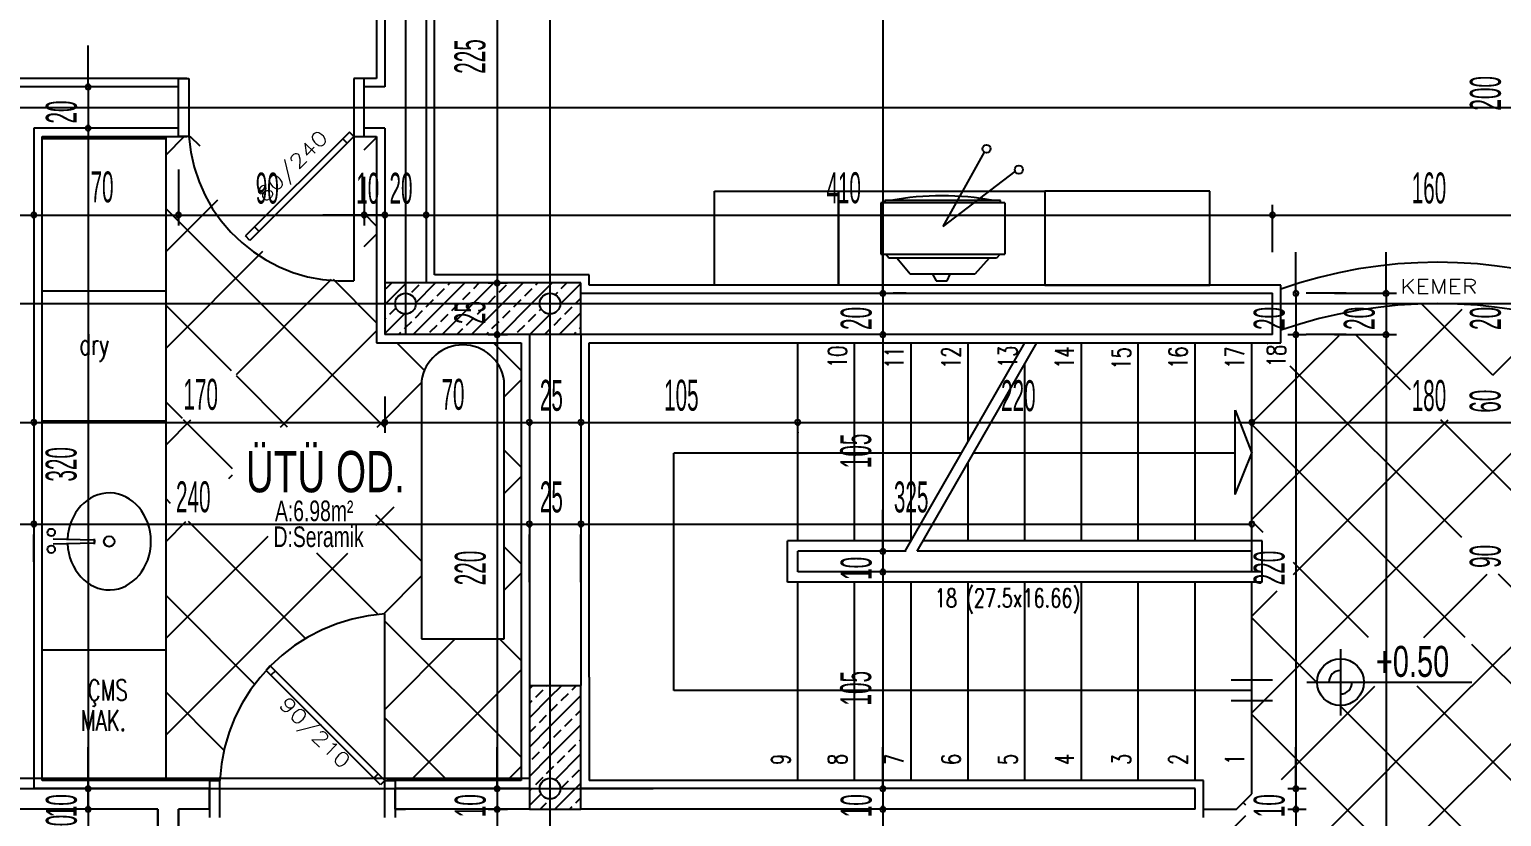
# Model space of a CAD drawing. Extents: x 3907.4 to 3911.57, y -3054.42 to -3053.7.
# Drawn here: x 3908.0865 to 3908.2292, y -3054.2127 to -3054.1365 of the extents above; entities that cross this region are included whole.
import ezdxf
from ezdxf.enums import TextEntityAlignment as Align

# ---------------------------------------------------------------- set-up
doc = ezdxf.new("R2010")
doc.units = 0
doc.header["$LTSCALE"] = 2
doc.header["$MEASUREMENT"] = 0
for name, pattern in [('ACAD_ISO03W100', [30, 12, -18]), ('ACAD_ISO07W100', [3.5, 0.5, -3]), ('ACAD_ISO10W100', [18, 12, -3, 0, -3])]:
    doc.linetypes.add(name, pattern=pattern)
doc.layers.get('0').update_dxf_attribs({"linetype": 'CONTINUOUS'})
for name, color, linetype in [('AKS', 11, 'CONTINUOUS'), ('DOĞRAMA', 2, 'CONTINUOUS'), ('DUVAR', 7, 'CONTINUOUS'), ('KOLON', 3, 'CONTINUOUS'), ('KOLTAR', 9, 'CONTINUOUS'), ('MB', 11, 'CONTINUOUS'), ('OLÇÜ', 6, 'CONTINUOUS'), ('S-TEF', 151, 'CONTINUOUS'), ('SıVA', 6, 'CONTINUOUS'), ('TARAMA', 9, 'CONTINUOUS'), ('TEFRIŞ', 32, 'CONTINUOUS'), ('TEXT', 11, 'CONTINUOUS'), ('ÇATI', 7, 'CONTINUOUS')]:
    doc.layers.add(name, color=color, linetype=linetype)
doc.styles.add('DETAY', font='stylu.ttf', dxfattribs={"width": 0.7, "height": 13})
doc.styles.add('KAPı-PEN', font='simplex.shx', dxfattribs={"width": 0.7, "height": 10})
doc.styles.add('MAHAL', font='stylu.ttf', dxfattribs={"width": 0.7, "height": 20})
doc.styles.add('ÖLÇÜ', font='stylu.ttf', dxfattribs={"width": 0.5})

msp = doc.modelspace()

# ---------------------------------------------------------------- linework, layer by layer
at = {"color": 0, "linetype": 'ByBlock'}
for centre, start, end in [((3908.092221227103, -3054.14202954204), 90, 270), ((3908.092221227103, -3054.14202954204), 270, 90), ((3908.092221227103, -3054.14602954204), 90, 270), ((3908.092221227103, -3054.14602954204), 90, 270), ((3908.092221227103, -3054.14602954204), 270, 90), ((3908.092221227103, -3054.14602954204), 270, 90), ((3908.086969865261, -3054.154447373722), 0, 180), ((3908.086969865261, -3054.154447373722), 0, 180), ((3908.086969865261, -3054.154447373722), 180, 0), ((3908.086969865261, -3054.154447373722), 180, 0), ((3908.100969865261, -3054.154447373722), 0, 180), ((3908.100969865261, -3054.154447373722), 0, 180), ((3908.100969865261, -3054.154447373722), 180, 0), ((3908.100969865261, -3054.154447373722), 180, 0), ((3908.118969865261, -3054.154447373722), 0, 180), ((3908.118969865261, -3054.154447373722), 0, 180), ((3908.118969865261, -3054.154447373722), 180, 0), ((3908.118969865261, -3054.154447373722), 180, 0), ((3908.120969865261, -3054.154447373722), 0, 180), ((3908.120969865261, -3054.154447373722), 0, 180), ((3908.120969865261, -3054.154447373722), 180, 0), ((3908.120969865261, -3054.154447373722), 180, 0), ((3908.124969865261, -3054.154447373722), 0, 180), ((3908.124969865261, -3054.154447373722), 0, 180), ((3908.124969865261, -3054.154447373722), 180, 0), ((3908.124969865261, -3054.154447373722), 180, 0), ((3908.206969865261, -3054.154447373722), 0, 180), ((3908.206969865261, -3054.154447373722), 0, 180), ((3908.206969865261, -3054.154447373722), 180, 0), ((3908.206969865261, -3054.154447373722), 180, 0), ((3908.131840021022, -3054.16102954204), 90, 270), ((3908.131840021022, -3054.16102954204), 90, 270), ((3908.131840021022, -3054.16102954204), 270, 90), ((3908.131840021022, -3054.16102954204), 270, 90), ((3908.169227918969, -3054.16202954204), 90, 270), ((3908.169227918969, -3054.16202954204), 90, 270), ((3908.169227918969, -3054.16202954204), 270, 90), ((3908.169227918969, -3054.16202954204), 270, 90), ((3908.209239900475, -3054.16202954204), 90, 270), ((3908.209239900475, -3054.16202954204), 270, 90), ((3908.217970682912, -3054.16202954204), 90, 270), ((3908.217970682912, -3054.16202954204), 270, 90), ((3908.131840021022, -3054.16602954204), 90, 270), ((3908.131840021022, -3054.16602954204), 90, 270), ((3908.131840021022, -3054.16602954204), 270, 90), ((3908.131840021022, -3054.16602954204), 270, 90), ((3908.169227918969, -3054.16602954204), 90, 270), ((3908.169227918969, -3054.16602954204), 90, 270), ((3908.169227918969, -3054.16602954204), 270, 90), ((3908.169227918969, -3054.16602954204), 270, 90), ((3908.209239900475, -3054.16602954204), 90, 270), ((3908.209239900475, -3054.16602954204), 90, 270), ((3908.209239900475, -3054.16602954204), 270, 90), ((3908.209239900475, -3054.16602954204), 270, 90), ((3908.217970682912, -3054.16602954204), 90, 270), ((3908.217970682912, -3054.16602954204), 90, 270), ((3908.217970682912, -3054.16602954204), 270, 90), ((3908.217970682912, -3054.16602954204), 270, 90), ((3908.086969865261, -3054.174548055858), 0, 180), ((3908.086969865261, -3054.174548055858), 0, 180), ((3908.086969865261, -3054.174548055858), 180, 0), ((3908.086969865261, -3054.174548055858), 180, 0), ((3908.120969865261, -3054.174548055858), 0, 180), ((3908.120969865261, -3054.174548055858), 0, 180), ((3908.120969865261, -3054.174548055858), 180, 0), ((3908.120969865261, -3054.174548055858), 180, 0), ((3908.134969865261, -3054.174548055858), 0, 180), ((3908.134969865261, -3054.174548055858), 0, 180), ((3908.134969865261, -3054.174548055858), 180, 0), ((3908.134969865261, -3054.174548055858), 180, 0), ((3908.139969865261, -3054.174548055858), 0, 180), ((3908.139969865261, -3054.174548055858), 0, 180), ((3908.139969865261, -3054.174548055858), 180, 0), ((3908.139969865261, -3054.174548055858), 180, 0), ((3908.160969865261, -3054.174548055858), 0, 180), ((3908.160969865261, -3054.174548055858), 0, 180), ((3908.160969865261, -3054.174548055858), 180, 0), ((3908.160969865261, -3054.174548055858), 180, 0), ((3908.204969865261, -3054.174548055858), 0, 180), ((3908.204969865261, -3054.174548055858), 0, 180), ((3908.204969865261, -3054.174548055858), 180, 0), ((3908.204969865261, -3054.174548055858), 180, 0), ((3908.086969865261, -3054.184396502022), 0, 180), ((3908.086969865261, -3054.184396502022), 0, 180), ((3908.086969865261, -3054.184396502022), 180, 0), ((3908.086969865261, -3054.184396502022), 180, 0), ((3908.134969865261, -3054.184396502022), 0, 180), ((3908.134969865261, -3054.184396502022), 0, 180), ((3908.134969865261, -3054.184396502022), 180, 0), ((3908.134969865261, -3054.184396502022), 180, 0), ((3908.139969865261, -3054.184396502022), 0, 180), ((3908.139969865261, -3054.184396502022), 0, 180), ((3908.139969865261, -3054.184396502022), 180, 0), ((3908.139969865261, -3054.184396502022), 180, 0), ((3908.204969865261, -3054.184396502022), 0, 180), ((3908.204969865261, -3054.184396502022), 180, 0), ((3908.169227918969, -3054.18702954204), 90, 270), ((3908.169227918969, -3054.18702954204), 90, 270), ((3908.169227918969, -3054.18702954204), 270, 90), ((3908.169227918969, -3054.18702954204), 270, 90), ((3908.169227918969, -3054.18902954204), 90, 270), ((3908.169227918969, -3054.18902954204), 90, 270), ((3908.169227918969, -3054.18902954204), 270, 90), ((3908.169227918969, -3054.18902954204), 270, 90), ((3908.092221227103, -3054.21002954204), 90, 270), ((3908.092221227103, -3054.21002954204), 90, 270), ((3908.092221227103, -3054.21002954204), 270, 90), ((3908.092221227103, -3054.21002954204), 270, 90), ((3908.131840021022, -3054.21002954204), 90, 270), ((3908.131840021022, -3054.21002954204), 90, 270), ((3908.131840021022, -3054.21002954204), 270, 90), ((3908.131840021022, -3054.21002954204), 270, 90), ((3908.169227918969, -3054.21002954204), 90, 270), ((3908.169227918969, -3054.21002954204), 90, 270), ((3908.169227918969, -3054.21002954204), 270, 90), ((3908.169227918969, -3054.21002954204), 270, 90), ((3908.209239900475, -3054.21002954204), 90, 270), ((3908.209239900475, -3054.21002954204), 90, 270), ((3908.209239900475, -3054.21002954204), 270, 90), ((3908.209239900475, -3054.21002954204), 270, 90), ((3908.092221227103, -3054.21202954204), 90, 270), ((3908.092221227103, -3054.21202954204), 90, 270), ((3908.092221227103, -3054.21202954204), 270, 90), ((3908.092221227103, -3054.21202954204), 270, 90), ((3908.131840021022, -3054.212031187101), 90, 270), ((3908.131840021022, -3054.212031187101), 90, 270), ((3908.131840021022, -3054.212031187101), 270, 90), ((3908.131840021022, -3054.212031187101), 270, 90), ((3908.169227918969, -3054.21202954204), 90, 270), ((3908.169227918969, -3054.21202954204), 90, 270), ((3908.169227918969, -3054.21202954204), 270, 90), ((3908.169227918969, -3054.21202954204), 270, 90), ((3908.209239900475, -3054.21202954204), 90, 270), ((3908.209239900475, -3054.21202954204), 90, 270), ((3908.209239900475, -3054.21202954204), 270, 90), ((3908.209239900475, -3054.21202954204), 270, 90)]:
    msp.add_arc(centre, 0.00025, start, end, dxfattribs=at)
at = {"layer": 'AKS', "linetype": 'ACAD_ISO10W100'}
for p, q in [((3908.122969865261, -3053.717968091759), (3908.122969865261, -3054.16602954204)), ((3908.136969865261, -3053.717968091759), (3908.136969865261, -3054.27602954204)), ((3907.955466956267, -3054.14402954204), (3908.330969865261, -3054.14402954204)), ((3907.955466956267, -3054.16302954204), (3908.330969865261, -3054.16302954204)), ((3907.955466956267, -3054.21002954204), (3908.146969865261, -3054.21002954204))]:
    msp.add_line(p, q, dxfattribs=at)
at = {"layer": 'AKS'}
for centre in [(3908.122969865261, -3054.16302954204), (3908.136969865261, -3054.16302954204), (3908.136969865261, -3054.21002954204)]:
    msp.add_circle(centre, 0.001, dxfattribs=at)
at = {"layer": 'DOĞRAMA'}
for p, q in [((3908.100969865261, -3054.14122954204), (3908.101969865261, -3054.14122954204)), ((3908.100969865261, -3054.14682954204), (3908.100969865261, -3054.14122954204)), ((3908.101969865261, -3054.14122954204), (3908.101969865261, -3054.14682954204)), ((3908.118969865261, -3054.14122954204), (3908.117969865261, -3054.14122954204)), ((3908.117969865261, -3054.14122954204), (3908.117969865261, -3054.14682954204)), ((3908.118969865261, -3054.14682954204), (3908.118969865261, -3054.14122954204)), ((3908.101969865261, -3054.14682954204), (3908.100969865261, -3054.14682954204)), ((3908.117545601192, -3054.146405277971), (3908.107474951527, -3054.156475927637)), ((3908.117969865261, -3054.14682954204), (3908.107889923062, -3054.156909484239)), ((3908.117328139223, -3054.147471268078), (3908.116903875154, -3054.147047004009)), ((3908.117969865261, -3054.14682954204), (3908.117545601192, -3054.146405277971)), ((3908.117969865261, -3054.14682954204), (3908.118969865261, -3054.14682954204)), ((3908.108774628185, -3054.156024779117), (3908.108350364116, -3054.155600515048)), ((3908.107889927477, -3054.156909488649), (3908.107474951527, -3054.156475927637)), ((3908.10987169399, -3054.198132511307), (3908.109460336301, -3054.198569363748)), ((3908.120545601193, -3054.209654628639), (3908.109460336301, -3054.198569363748)), ((3908.120969865261, -3054.20923036457), (3908.109871851012, -3054.198132350321)), ((3908.110360414622, -3054.198620913931), (3908.109936150553, -3054.199045178)), ((3908.120328139223, -3054.208588638533), (3908.119903875154, -3054.209012902601)), ((3908.103969865261, -3054.20923036457), (3908.103969865261, -3054.21283036457)), ((3908.103969865261, -3054.20923036457), (3908.104969865261, -3054.20923036457)), ((3908.104969865261, -3054.21283036457), (3908.104969865261, -3054.20923036457)), ((3908.120969865261, -3054.20923036457), (3908.120545601193, -3054.209654628639)), ((3908.120969865261, -3054.20923036457), (3908.121969865261, -3054.20923036457)), ((3908.120969865261, -3054.21283036457), (3908.120969865261, -3054.20923036457)), ((3908.121969865261, -3054.20923036457), (3908.121969865261, -3054.21283036457))]:
    msp.add_line(p, q, dxfattribs=at)
at = {"layer": 'DOĞRAMA', "linetype": 'ACAD_ISO07W100'}
for p, q in [((3908.117969865261, -3054.14682954204), (3908.117969865261, -3054.160820144513)), ((3908.120969865261, -3054.20923036457), (3908.120969865261, -3054.193107722991))]:
    msp.add_line(p, q, dxfattribs=at)
for centre, radius, start, end in [((3908.1170622756, -3054.145713786899), 0.01513359703995388, 184.2280838919357, 273.4381963876512), ((3908.222969865261, -3054.204979680385), 0.04595013834505596, 70.68306457800743, 109.3169354219926), ((3908.222969865261, -3054.208979680385), 0.04595013834505596, 70.68306457800743, 109.3169354219926), ((3908.122016855574, -3054.21014721552), 0.01707162834610099, 93.51611418985316, 176.9213847279347)]:
    msp.add_arc(centre, radius, start, end, dxfattribs=at)
at = {"layer": 'DUVAR'}
for p, q in [((3908.124969865261, -3054.11602954204), (3908.124969865261, -3054.16102954204)), ((3908.120969865261, -3054.11902954204), (3908.120969865261, -3054.14202954204)), ((3908.100969865261, -3054.14202954204), (3908.015969865261, -3054.14202954204)), ((3908.100969865261, -3054.14602954204), (3908.100969865261, -3054.14202954204)), ((3908.100969865261, -3054.14602954204), (3908.100969865261, -3054.14202954204)), ((3908.120969865261, -3054.14202954204), (3908.118969865261, -3054.14202954204)), ((3908.118969865261, -3054.14602954204), (3908.118969865261, -3054.14202954204)), ((3908.118969865261, -3054.14602954204), (3908.118969865261, -3054.14202954204)), ((3908.100969865261, -3054.14602954204), (3908.086969865261, -3054.14602954204)), ((3908.086969865261, -3054.14602954204), (3908.086969865261, -3054.21002954204)), ((3908.100969865261, -3054.14602954204), (3908.088969865261, -3054.14602954204)), ((3908.120969865261, -3054.14602954204), (3908.118969865261, -3054.14602954204)), ((3908.120969865261, -3054.14602954204), (3908.118969865261, -3054.14602954204)), ((3908.120969865261, -3054.14602954204), (3908.120969865261, -3054.16102954204)), ((3908.139969865261, -3054.16202954204), (3908.206969865261, -3054.16202954204)), ((3908.206969865261, -3054.16602954204), (3908.206969865261, -3054.16202954204)), ((3908.134969865261, -3054.16602954204), (3908.134969865261, -3054.20002954204)), ((3908.139969865261, -3054.16602954204), (3908.139969865261, -3054.20002954204)), ((3908.206969865261, -3054.16602954204), (3908.139969865261, -3054.16602954204)), ((3908.103969865261, -3054.21002954204), (3908.086969865261, -3054.21002954204)), ((3908.103969865261, -3054.21002954204), (3908.103969865261, -3054.21202954204)), ((3908.103969865261, -3054.212031187101), (3908.103969865261, -3054.21002954204)), ((3908.103969865261, -3054.212030364571), (3908.103969865261, -3054.210030364571)), ((3908.121969865261, -3054.21002954204), (3908.121969865261, -3054.21202954204)), ((3908.134969865261, -3054.21002954204), (3908.121969865261, -3054.21002954204)), ((3908.121969865261, -3054.21002954204), (3908.122969865261, -3054.21002954204)), ((3908.121969865261, -3054.212031187101), (3908.121969865261, -3054.21002954204)), ((3908.122969865261, -3054.21002954204), (3908.121969865261, -3054.21002954204)), ((3908.121969865261, -3054.210030364571), (3908.121969865261, -3054.212030364571)), ((3908.121969865261, -3054.210030364571), (3908.121969865261, -3054.212030364571)), ((3908.199469865261, -3054.21002954204), (3908.139969865261, -3054.21002954204)), ((3908.199469865261, -3054.21202954204), (3908.199469865261, -3054.21002954204)), ((3908.098969865261, -3054.21202954204), (3908.084969865261, -3054.21202954204)), ((3908.098969865261, -3054.21402954204), (3908.098969865261, -3054.21202954204)), ((3908.098969865261, -3054.21202954204), (3908.098969865261, -3054.21402954204)), ((3908.103969865261, -3054.21202954204), (3908.100969865261, -3054.21202954204)), ((3908.100969865261, -3054.21402954204), (3908.100969865261, -3054.21202954204)), ((3908.100971510322, -3054.21202954204), (3908.100971510322, -3054.21402954204)), ((3908.103969865261, -3054.212031187101), (3908.101969865261, -3054.212031187101)), ((3908.121969865261, -3054.21202954204), (3908.122969865261, -3054.21202954204)), ((3908.134969865261, -3054.21202954204), (3908.121969865261, -3054.21202954204)), ((3908.122969865261, -3054.212031187101), (3908.121969865261, -3054.212031187101)), ((3908.199469865261, -3054.21202954204), (3908.139969865261, -3054.21202954204))]:
    msp.add_line(p, q, dxfattribs=at)
at = {"layer": 'DUVAR', "ltscale": 4}
msp.add_line((3908.103969865261, -3054.210030364571), (3908.103969865261, -3054.212030364571), dxfattribs=at)
at = {"layer": 'KOLON'}
for p, q in [((3908.139969865261, -3054.16102954204), (3908.120969865261, -3054.16102954204)), ((3908.120969865261, -3054.16102954204), (3908.120969865261, -3054.16602954204)), ((3908.139969865261, -3054.16602954204), (3908.139969865261, -3054.16102954204)), ((3908.139969865261, -3054.16602954204), (3908.120969865261, -3054.16602954204)), ((3908.134969865261, -3054.20002954204), (3908.134969865261, -3054.21202954204)), ((3908.134969865261, -3054.20002954204), (3908.139969865261, -3054.20002954204)), ((3908.139969865261, -3054.21202954204), (3908.139969865261, -3054.20002954204)), ((3908.134969865261, -3054.21202954204), (3908.139969865261, -3054.21202954204))]:
    msp.add_line(p, q, dxfattribs=at)
at = {"layer": 'KOLTAR'}
for p, q in [((3908.121050672751, -3054.16302954204), (3908.122969865261, -3054.16111034953)), ((3908.121097364223, -3054.161568637003), (3908.121636459186, -3054.16102954204)), ((3908.122969865261, -3054.16111034953), (3908.123050672751, -3054.16102954204)), ((3908.123572237957, -3054.161922190394), (3908.124279344738, -3054.161215083613)), ((3908.123966075685, -3054.16294256623), (3908.125879099875, -3054.16102954204)), ((3908.126047111691, -3054.162275743784), (3908.126754218472, -3054.161568637003)), ((3908.126707527, -3054.16302954204), (3908.128707527, -3054.16102954204)), ((3908.127107771863, -3054.161215083613), (3908.127293313436, -3054.16102954204)), ((3908.129535954125, -3054.16302954204), (3908.131535954125, -3054.16102954204)), ((3908.129582645597, -3054.161568637003), (3908.13012174056, -3054.16102954204)), ((3908.132057519331, -3054.161922190394), (3908.132764626112, -3054.161215083613)), ((3908.13236438125, -3054.16302954204), (3908.13436438125, -3054.16102954204)), ((3908.134532393065, -3054.162275743784), (3908.135239499847, -3054.161568637003)), ((3908.135192808375, -3054.16302954204), (3908.136969865261, -3054.161252485153)), ((3908.135593053237, -3054.161215083613), (3908.13577859481, -3054.16102954204)), ((3908.136969865261, -3054.161252485153), (3908.137192808374, -3054.16102954204)), ((3908.138021235499, -3054.16302954204), (3908.139969865261, -3054.161080912278)), ((3908.138067926971, -3054.161568637003), (3908.138607021935, -3054.16102954204)), ((3908.120969865261, -3054.16311034953), (3908.121050672751, -3054.16302954204)), ((3908.123707527, -3054.16602954204), (3908.126707527, -3054.16302954204)), ((3908.124986451519, -3054.163336403956), (3908.125293313436, -3054.16302954204)), ((3908.125293313436, -3054.16302954204), (3908.125693558301, -3054.162629297175)), ((3908.126535954125, -3054.16602954204), (3908.129535954125, -3054.16302954204)), ((3908.127461325254, -3054.163689957347), (3908.12812174056, -3054.16302954204)), ((3908.12812174056, -3054.16302954204), (3908.128168432035, -3054.162982850566)), ((3908.128521985425, -3054.162629297175), (3908.129229092207, -3054.161922190394)), ((3908.12936438125, -3054.16602954204), (3908.13236438125, -3054.16302954204)), ((3908.130996859159, -3054.162982850566), (3908.131703965941, -3054.162275743784)), ((3908.132192808374, -3054.16602954204), (3908.135192808375, -3054.16302954204)), ((3908.133471732894, -3054.163336403956), (3908.13377859481, -3054.16302954204)), ((3908.13377859481, -3054.16302954204), (3908.134178839675, -3054.162629297175)), ((3908.137471880632, -3054.162164683342), (3908.137714373581, -3054.161922190394)), ((3908.137968472314, -3054.163082305225), (3908.138021235499, -3054.16302954204)), ((3908.139482140534, -3054.162982850566), (3908.139969865261, -3054.162495125838)), ((3908.120969865261, -3054.165938776654), (3908.122882889452, -3054.164025752464)), ((3908.120969865261, -3054.16452456309), (3908.121097364223, -3054.164397064128)), ((3908.121450917613, -3054.164043510737), (3908.122056884253, -3054.163437544098)), ((3908.123925791348, -3054.164397064128), (3908.124632898129, -3054.163689957347)), ((3908.126400665082, -3054.164750617519), (3908.127107771863, -3054.164043510737)), ((3908.128875538816, -3054.165104170909), (3908.129582645597, -3054.164397064128)), ((3908.129936198988, -3054.164043510737), (3908.130643305769, -3054.163336403956)), ((3908.132411072722, -3054.164397064128), (3908.133118179503, -3054.163689957347)), ((3908.134885946456, -3054.164750617519), (3908.135593053237, -3054.164043510737)), ((3908.135021235499, -3054.16602954204), (3908.136969865261, -3054.164080912278)), ((3908.135946606628, -3054.163689957347), (3908.136105006563, -3054.163531557411)), ((3908.136969865261, -3054.164080912278), (3908.137022628446, -3054.164028149093)), ((3908.13736082019, -3054.165104170909), (3908.138067926971, -3054.164397064128)), ((3908.137849662624, -3054.16602954204), (3908.139969865261, -3054.163909339403)), ((3908.138421480362, -3054.164043510737), (3908.139128587143, -3054.163336403956)), ((3908.122293313435, -3054.16602954204), (3908.122511577785, -3054.16581127769)), ((3908.122865131176, -3054.1654577243), (3908.122969865261, -3054.165352990214)), ((3908.122969865261, -3054.165352990214), (3908.123572237957, -3054.164750617519)), ((3908.12534000491, -3054.16581127769), (3908.126047111691, -3054.165104170909)), ((3908.127950167685, -3054.16602954204), (3908.128521985425, -3054.1654577243)), ((3908.13077859481, -3054.16602954204), (3908.130996859159, -3054.16581127769)), ((3908.13135041255, -3054.1654577243), (3908.132057519331, -3054.164750617519)), ((3908.133825286284, -3054.16581127769), (3908.134532393065, -3054.165104170909)), ((3908.136435449059, -3054.16602954204), (3908.136969865261, -3054.165495125838)), ((3908.136969865261, -3054.165495125838), (3908.1370072668, -3054.1654577243)), ((3908.139263876184, -3054.16602954204), (3908.139482140534, -3054.16581127769)), ((3908.139835693924, -3054.1654577243), (3908.139969865261, -3054.165323552963)), ((3908.134969865261, -3054.200355805438), (3908.135296128659, -3054.20002954204)), ((3908.136647238699, -3054.200092645565), (3908.136710342224, -3054.20002954204)), ((3908.136969865261, -3054.201184232562), (3908.138124555784, -3054.20002954204)), ((3908.139122112433, -3054.200446198955), (3908.139538769348, -3054.20002954204)), ((3908.134969865261, -3054.203184232562), (3908.136969865261, -3054.201184232562)), ((3908.134969865261, -3054.201770019003), (3908.135233025136, -3054.201506859127)), ((3908.135586578527, -3054.201153305737), (3908.136293685308, -3054.200446198955)), ((3908.136969865261, -3054.204012659687), (3908.139969865261, -3054.201012659687)), ((3908.138061452261, -3054.201506859127), (3908.138768559042, -3054.200799752346)), ((3908.135940131917, -3054.203628179471), (3908.136647238699, -3054.20292107269)), ((3908.137000792089, -3054.202567519299), (3908.13770789887, -3054.201860412518)), ((3908.139475665823, -3054.20292107269), (3908.139969865261, -3054.202426873252)), ((3908.134969865261, -3054.204598446127), (3908.135586578527, -3054.203981732861)), ((3908.134969865261, -3054.206012659687), (3908.136969865261, -3054.204012659687)), ((3908.136969865261, -3054.206841086812), (3908.139969865261, -3054.203841086812)), ((3908.13735434548, -3054.205042393033), (3908.138061452261, -3054.204335286252)), ((3908.138415005651, -3054.203981732861), (3908.139122112433, -3054.20327462608)), ((3908.136293685308, -3054.206103053205), (3908.136969865261, -3054.205426873252)), ((3908.136969865261, -3054.205426873252), (3908.137000792089, -3054.205395946424)), ((3908.138768559042, -3054.206456606596), (3908.139475665823, -3054.205749499814)), ((3908.139829219214, -3054.205395946424), (3908.139969865261, -3054.205255300377)), ((3908.134969865261, -3054.208841086812), (3908.136969865261, -3054.206841086812)), ((3908.135233025136, -3054.207163713377), (3908.135940131917, -3054.206456606596)), ((3908.137473660351, -3054.209165718848), (3908.139969865261, -3054.206669513937)), ((3908.13770789887, -3054.207517266767), (3908.138415005651, -3054.206810159986)), ((3908.136647238699, -3054.208577926939), (3908.136969865261, -3054.208255300377)), ((3908.136969865261, -3054.208255300377), (3908.13735434548, -3054.207870820158)), ((3908.139122112433, -3054.20893148033), (3908.139829219214, -3054.208224373549)), ((3908.134969865261, -3054.210255300377), (3908.135195623598, -3054.21002954204)), ((3908.135195623598, -3054.21002954204), (3908.135233025136, -3054.209992140502)), ((3908.135586578527, -3054.209638587111), (3908.136293685308, -3054.20893148033)), ((3908.137438264283, -3054.21202954204), (3908.139438264282, -3054.21002954204)), ((3908.138061452261, -3054.209992140502), (3908.138768559042, -3054.20928503372)), ((3908.139438264282, -3054.21002954204), (3908.139969865261, -3054.209497941062)), ((3908.134969865261, -3054.211669513937), (3908.136106042069, -3054.210533337129)), ((3908.136024050723, -3054.21202954204), (3908.136647238699, -3054.211406354064)), ((3908.137000792089, -3054.211052800673), (3908.137025605413, -3054.211027987349)), ((3908.139475665823, -3054.211406354064), (3908.139969865261, -3054.210912154626)), ((3908.138852477848, -3054.21202954204), (3908.139122112433, -3054.211759907455))]:
    msp.add_line(p, q, dxfattribs=at)
at = {"layer": 'MB'}
for p, q in [((3908.160969865261, -3054.18602954204), (3908.160969865261, -3054.16682954204)), ((3908.166469865261, -3054.18602954204), (3908.166469865261, -3054.16682954204)), ((3908.171396948595, -3054.18702954204), (3908.182969865261, -3054.16682954204)), ((3908.171969865261, -3054.18602954204), (3908.171969865261, -3054.16682954204)), ((3908.177469865261, -3054.17642954204), (3908.177469865261, -3054.16682954204)), ((3908.159969865261, -3054.19002954204), (3908.159969865261, -3054.18602954204)), ((3908.171969865261, -3054.18602954204), (3908.159969865261, -3054.18602954204)), ((3908.160969865261, -3054.18902954204), (3908.160969865261, -3054.18702954204)), ((3908.171396948595, -3054.18702954204), (3908.160969865261, -3054.18702954204)), ((3908.205969865261, -3054.19002954204), (3908.159969865261, -3054.19002954204)), ((3908.205969865261, -3054.18902954204), (3908.160969865261, -3054.18902954204)), ((3908.160969865261, -3054.20922954204), (3908.160969865261, -3054.19002954204)), ((3908.166469865261, -3054.20922954204), (3908.166469865261, -3054.19002954204)), ((3908.171969865261, -3054.20922954204), (3908.171969865261, -3054.19002954204)), ((3908.177469865261, -3054.20922954204), (3908.177469865261, -3054.19002954204)), ((3908.182969865261, -3054.20922954204), (3908.182969865261, -3054.19002954204)), ((3908.188469865261, -3054.20922954204), (3908.188469865261, -3054.19002954204)), ((3908.193969865261, -3054.20922954204), (3908.193969865261, -3054.19002954204)), ((3908.199469865261, -3054.20922954204), (3908.199469865261, -3054.19002954204)), ((3908.204969865261, -3054.21052954204), (3908.204969865261, -3054.19002954204)), ((3908.205969865261, -3054.19002954204), (3908.205969865261, -3054.18902954204)), ((3908.203469865261, -3054.21202954204), (3908.204969865261, -3054.21052954204)), ((3908.200269865261, -3054.21202954204), (3908.203469865261, -3054.21202954204))]:
    msp.add_line(p, q, dxfattribs=at)
at = {"layer": 'MB', "linetype": 'ACAD_ISO07W100'}
for p, q in [((3908.172549438727, -3054.18702954204), (3908.184122355394, -3054.16682954204)), ((3908.188469865261, -3054.18602954204), (3908.188469865261, -3054.16682954204)), ((3908.193969865261, -3054.18602954204), (3908.193969865261, -3054.16682954204)), ((3908.199469865261, -3054.18602954204), (3908.199469865261, -3054.16682954204)), ((3908.204969865261, -3054.18602954204), (3908.204969865261, -3054.16682954204)), ((3908.182969865261, -3054.18602954204), (3908.182969865261, -3054.168841161181)), ((3908.177469865261, -3054.18602954204), (3908.177469865261, -3054.178441161182)), ((3908.205969865261, -3054.18602954204), (3908.173122355394, -3054.18602954204)), ((3908.205969865261, -3054.18902954204), (3908.205969865261, -3054.18602954204)), ((3908.204969865261, -3054.18702954204), (3908.172549438727, -3054.18702954204)), ((3908.204969865261, -3054.18902954204), (3908.204969865261, -3054.18702954204))]:
    msp.add_line(p, q, dxfattribs=at)
at = {"layer": 'MB', "color": 2, "linetype": 'ACAD_ISO07W100'}
for p, q in [((3908.203369865261, -3054.173358607757), (3908.204969865261, -3054.17752954204)), ((3908.203369865261, -3054.18152954204), (3908.203369865261, -3054.173358607757)), ((3908.203369865261, -3054.17752954204), (3908.177992147061, -3054.17752954204)), ((3908.203369865261, -3054.18152954204), (3908.204969865261, -3054.17752954204))]:
    msp.add_line(p, q, dxfattribs=at)
at = {"layer": 'MB', "color": 2}
for p, q in [((3908.148969865261, -3054.20052954204), (3908.148969865261, -3054.17752954204)), ((3908.176839656928, -3054.17752954204), (3908.148969865261, -3054.17752954204)), ((3908.206969865261, -3054.19952954204), (3908.202969865261, -3054.19952954204)), ((3908.204969865261, -3054.20052954204), (3908.148969865261, -3054.20052954204)), ((3908.206969865261, -3054.20152954204), (3908.202969865261, -3054.20152954204))]:
    msp.add_line(p, q, dxfattribs=at)
at = {"layer": 'OLÇÜ', "color": 6}
for p, q in [((3908.169227918969, -3054.04602954204), (3908.169227918969, -3054.16202954204)), ((3908.131840021022, -3054.11602954204), (3908.131840021022, -3054.16102954204)), ((3908.092221227103, -3054.14202954204), (3908.092221227103, -3054.13802954204)), ((3908.092221227103, -3054.14202954204), (3908.092221227103, -3054.14602954204)), ((3908.095796607131, -3054.14202954204), (3908.093221227102, -3054.14202954204)), ((3908.092221227103, -3054.14602954204), (3908.092221227103, -3054.21002954204)), ((3908.092221227103, -3054.14602954204), (3908.092221227103, -3054.15002954204)), ((3908.095796607131, -3054.14602954204), (3908.093221227102, -3054.14602954204)), ((3908.095796607131, -3054.14602954204), (3908.093221227102, -3054.14602954204)), ((3908.100969865261, -3054.15002954204), (3908.100969865261, -3054.155447373722)), ((3908.100969865261, -3054.15002954204), (3908.100969865261, -3054.155447373722)), ((3908.086969865261, -3054.150475386296), (3908.086969865261, -3054.153447373722)), ((3908.086969865261, -3054.150475386296), (3908.086969865261, -3054.153447373722)), ((3908.118969865261, -3054.150754047663), (3908.118969865261, -3054.155447373722)), ((3908.118969865261, -3054.150754047663), (3908.118969865261, -3054.155447373722)), ((3908.120969865261, -3054.15202954204), (3908.120969865261, -3054.155447373722)), ((3908.120969865261, -3054.15202954204), (3908.120969865261, -3054.155447373722)), ((3908.124969865261, -3054.153205979976), (3908.124969865261, -3054.155447373722)), ((3908.124969865261, -3054.153205979976), (3908.124969865261, -3054.155447373722)), ((3908.084969865261, -3054.154447373722), (3908.086969865261, -3054.154447373722)), ((3908.086969865261, -3054.154447373722), (3908.100969865261, -3054.154447373722)), ((3908.086969865261, -3054.154447373722), (3908.090969865261, -3054.154447373722)), ((3908.100969865261, -3054.154447373722), (3908.118969865261, -3054.154447373722)), ((3908.118969865261, -3054.154447373722), (3908.114969865261, -3054.154447373722)), ((3908.120969865261, -3054.154447373722), (3908.116969865261, -3054.154447373722)), ((3908.118969865261, -3054.154447373722), (3908.120969865261, -3054.154447373722)), ((3908.120969865261, -3054.154447373722), (3908.124969865261, -3054.154447373722)), ((3908.120969865261, -3054.154447373722), (3908.124969865261, -3054.154447373722)), ((3908.124969865261, -3054.154447373722), (3908.206969865261, -3054.154447373722)), ((3908.124969865261, -3054.154447373722), (3908.128969865261, -3054.154447373722)), ((3908.206969865261, -3054.15802954204), (3908.206969865261, -3054.153447373722)), ((3908.206969865261, -3054.15802954204), (3908.206969865261, -3054.153447373722)), ((3908.206969865261, -3054.154447373722), (3908.238969865261, -3054.154447373722)), ((3908.169227918969, -3054.16202954204), (3908.169227918969, -3054.15802954204)), ((3908.209239900475, -3054.16202954204), (3908.209239900475, -3054.15802954204)), ((3908.217970682912, -3054.16202954204), (3908.217970682912, -3054.15802954204)), ((3908.130969865261, -3054.16102954204), (3908.132840021022, -3054.16102954204)), ((3908.130969865261, -3054.16102954204), (3908.132840021022, -3054.16102954204)), ((3908.131840021022, -3054.16102954204), (3908.131840021022, -3054.16602954204)), ((3908.169227918969, -3054.16202954204), (3908.169227918969, -3054.16602954204)), ((3908.171475049744, -3054.16202954204), (3908.170227918969, -3054.16202954204)), ((3908.171475049744, -3054.16202954204), (3908.170227918969, -3054.16202954204)), ((3908.209239900475, -3054.16202954204), (3908.209239900475, -3054.16602954204)), ((3908.214108877586, -3054.16202954204), (3908.210239900474, -3054.16202954204)), ((3908.212969865261, -3054.16202954204), (3908.218970682913, -3054.16202954204)), ((3908.217970682912, -3054.16202954204), (3908.217970682912, -3054.16602954204)), ((3908.130969865261, -3054.16602954204), (3908.132840021022, -3054.16602954204)), ((3908.130969865261, -3054.16602954204), (3908.132840021022, -3054.16602954204)), ((3908.131840021022, -3054.16602954204), (3908.131840021022, -3054.21002954204)), ((3908.169227918969, -3054.16602954204), (3908.169227918969, -3054.18702954204)), ((3908.169227918969, -3054.16602954204), (3908.169227918969, -3054.17002954204)), ((3908.171475049744, -3054.16602954204), (3908.170227918969, -3054.16602954204)), ((3908.171475049744, -3054.16602954204), (3908.170227918969, -3054.16602954204)), ((3908.208461563697, -3054.16602954204), (3908.210239900474, -3054.16602954204)), ((3908.209239900475, -3054.16602954204), (3908.209239900475, -3054.21002954204)), ((3908.209239900475, -3054.16602954204), (3908.209239900475, -3054.17002954204)), ((3908.214108877586, -3054.16602954204), (3908.210239900474, -3054.16602954204)), ((3908.212969865261, -3054.16602954204), (3908.218970682913, -3054.16602954204)), ((3908.212969865261, -3054.16602954204), (3908.218970682913, -3054.16602954204)), ((3908.217970682912, -3054.16602954204), (3908.217970682912, -3054.27202954204)), ((3908.217970682912, -3054.16602954204), (3908.217970682912, -3054.17002954204)), ((3908.086969865261, -3054.171870712699), (3908.086969865261, -3054.175548055859)), ((3908.086969865261, -3054.171870712699), (3908.086969865261, -3054.175548055859)), ((3908.120969865261, -3054.17202954204), (3908.120969865261, -3054.175548055859)), ((3908.120969865261, -3054.17202954204), (3908.120969865261, -3054.175548055859)), ((3908.084969865261, -3054.174548055858), (3908.086969865261, -3054.174548055858)), ((3908.086969865261, -3054.174548055858), (3908.090969865261, -3054.174548055858)), ((3908.086969865261, -3054.174548055858), (3908.120969865261, -3054.174548055858)), ((3908.120969865261, -3054.174548055858), (3908.134969865261, -3054.174548055858)), ((3908.134969865261, -3054.173629632758), (3908.134969865261, -3054.175548055859)), ((3908.134969865261, -3054.173629632758), (3908.134969865261, -3054.175548055859)), ((3908.134969865261, -3054.174548055858), (3908.139969865261, -3054.174548055858)), ((3908.139969865261, -3054.173629632758), (3908.139969865261, -3054.175548055859)), ((3908.139969865261, -3054.173629632758), (3908.139969865261, -3054.175548055859)), ((3908.139969865261, -3054.174548055858), (3908.160969865261, -3054.174548055858)), ((3908.160969865261, -3054.174548055858), (3908.204969865261, -3054.174548055858)), ((3908.204969865261, -3054.174548055858), (3908.240969865261, -3054.174548055858)), ((3908.160969865261, -3054.17550461873), (3908.160969865261, -3054.175548055859)), ((3908.160969865261, -3054.17550461873), (3908.160969865261, -3054.175548055859)), ((3908.204969865261, -3054.1780833235), (3908.204969865261, -3054.175548055859)), ((3908.204969865261, -3054.1780833235), (3908.204969865261, -3054.175548055859)), ((3908.169227918969, -3054.18702954204), (3908.169227918969, -3054.18302954204)), ((3908.084969865261, -3054.184396502022), (3908.086969865261, -3054.184396502022)), ((3908.086969865261, -3054.184396502022), (3908.134969865261, -3054.184396502022)), ((3908.086969865261, -3054.184396502022), (3908.090969865261, -3054.184396502022)), ((3908.134969865261, -3054.184396502022), (3908.139969865261, -3054.184396502022)), ((3908.139969865261, -3054.184396502022), (3908.204969865261, -3054.184396502022)), ((3908.086969865261, -3054.188055174654), (3908.086969865261, -3054.185396502022)), ((3908.086969865261, -3054.188055174654), (3908.086969865261, -3054.185396502022)), ((3908.134969865261, -3054.19002954204), (3908.134969865261, -3054.185396502022)), ((3908.134969865261, -3054.19002954204), (3908.134969865261, -3054.185396502022)), ((3908.139969865261, -3054.19002954204), (3908.139969865261, -3054.185396502022)), ((3908.139969865261, -3054.19002954204), (3908.139969865261, -3054.185396502022)), ((3908.204969865261, -3054.187927713996), (3908.204969865261, -3054.185396502022)), ((3908.169227918969, -3054.18702954204), (3908.169227918969, -3054.18902954204)), ((3908.171475049744, -3054.18702954204), (3908.170227918969, -3054.18702954204)), ((3908.171475049744, -3054.18702954204), (3908.170227918969, -3054.18702954204)), ((3908.169227918969, -3054.18902954204), (3908.169227918969, -3054.21002954204)), ((3908.169227918969, -3054.18902954204), (3908.169227918969, -3054.19302954204)), ((3908.171475049744, -3054.18902954204), (3908.170227918969, -3054.18902954204)), ((3908.171475049744, -3054.18902954204), (3908.170227918969, -3054.18902954204)), ((3908.092221227103, -3054.21002954204), (3908.092221227103, -3054.20602954204)), ((3908.131840021022, -3054.21002954204), (3908.131840021022, -3054.20602954204)), ((3908.169227918969, -3054.21002954204), (3908.169227918969, -3054.20602954204)), ((3908.209239900475, -3054.21002954204), (3908.209239900475, -3054.20602954204)), ((3908.092221227103, -3054.21202954204), (3908.092221227103, -3054.20802954204)), ((3908.092221227103, -3054.21002954204), (3908.092221227103, -3054.21202954204)), ((3908.098221227102, -3054.21002954204), (3908.093221227102, -3054.21002954204)), ((3908.098221227102, -3054.21002954204), (3908.093221227102, -3054.21002954204)), ((3908.130969865261, -3054.21002954204), (3908.132840021022, -3054.21002954204)), ((3908.130969865261, -3054.21002954204), (3908.132840021022, -3054.21002954204)), ((3908.131840021022, -3054.21002954204), (3908.131840021022, -3054.212031187101)), ((3908.169227918969, -3054.21002954204), (3908.169227918969, -3054.21202954204)), ((3908.171475049744, -3054.21002954204), (3908.170227918969, -3054.21002954204)), ((3908.171475049744, -3054.21002954204), (3908.170227918969, -3054.21002954204)), ((3908.208461563697, -3054.21002954204), (3908.210239900474, -3054.21002954204)), ((3908.208461563697, -3054.21002954204), (3908.210239900474, -3054.21002954204)), ((3908.209239900475, -3054.21002954204), (3908.209239900475, -3054.21202954204)), ((3908.092221227103, -3054.21202954204), (3908.092221227103, -3054.21602954204)), ((3908.092221227103, -3054.21202954204), (3908.092221227103, -3054.21402954204)), ((3908.097969865261, -3054.21202954204), (3908.093221227102, -3054.21202954204)), ((3908.097969865261, -3054.21202954204), (3908.093221227102, -3054.21202954204)), ((3908.130969865261, -3054.212031187101), (3908.132840021022, -3054.212031187101)), ((3908.130969865261, -3054.212031187101), (3908.132840021022, -3054.212031187101)), ((3908.131840021022, -3054.212031187101), (3908.131840021022, -3054.216031187101)), ((3908.131840021022, -3054.212031187101), (3908.131840021022, -3054.23402954204)), ((3908.169227918969, -3054.21202954204), (3908.169227918969, -3054.21602954204)), ((3908.169227918969, -3054.21202954204), (3908.169227918969, -3054.23402954204)), ((3908.171475049744, -3054.21202954204), (3908.170227918969, -3054.21202954204)), ((3908.171475049744, -3054.21202954204), (3908.170227918969, -3054.21202954204)), ((3908.208461563697, -3054.21202954204), (3908.210239900474, -3054.21202954204)), ((3908.208461563697, -3054.21202954204), (3908.210239900474, -3054.21202954204)), ((3908.209239900475, -3054.21202954204), (3908.209239900475, -3054.21602954204)), ((3908.209239900475, -3054.21202954204), (3908.209239900475, -3054.23402954204))]:
    msp.add_line(p, q, dxfattribs=at)
at = {"layer": 'S-TEF'}
for p, q in [((3908.087769865261, -3054.20922954204), (3908.087769865261, -3054.14702954204)), ((3908.087769865261, -3054.14702954204), (3908.099769865261, -3054.14702954204)), ((3908.099769865261, -3054.20922954204), (3908.099769865261, -3054.14702954204)), ((3908.088826653464, -3054.18582152799), (3908.092728171464, -3054.185921527991)), ((3908.092826653464, -3054.186329199028), (3908.092826653464, -3054.18582152799)), ((3908.092728171464, -3054.186229199028), (3908.088826653464, -3054.186329199028)), ((3908.099769865261, -3054.20922954204), (3908.087769865261, -3054.20922954204)), ((3908.099769865261, -3054.20922954204), (3908.087769865261, -3054.20922954204))]:
    msp.add_line(p, q, dxfattribs=at)
at = {"layer": 'S-TEF', "linetype": 'ACAD_ISO07W100', "ltscale": 2}
for p, q in [((3908.099769865261, -3054.16182954204), (3908.087769865261, -3054.16182954204)), ((3908.099769865261, -3054.17442954204), (3908.087769865261, -3054.17442954204)), ((3908.087769865261, -3054.17442954204), (3908.099769865261, -3054.17442954204)), ((3908.099769865261, -3054.19662954204), (3908.087769865261, -3054.19662954204))]:
    msp.add_line(p, q, dxfattribs=at)
at = {"layer": 'S-TEF'}
for centre, radius in [((3908.088645488209, -3054.185205070301), 0.0003626221698970769), ((3908.09426377875, -3054.186075363509), 0.0005113082738385858), ((3908.088645488209, -3054.186836870066), 0.0003626221698970769)]:
    msp.add_circle(centre, radius, dxfattribs=at)
msp.add_arc((3908.092732111842, -3054.186075464505), 0.0001537850126370382, 268.5317704762857, 91.46822952371433, dxfattribs=at)
msp.add_ellipse((3908.09426377875, -3054.186075363509), major_axis=(2.473031471082609e-17, 0.004695610084107034), ratio=0.8597658692220348, start_param=1.61720538764172, end_param=7.807572573127668, dxfattribs=at)
at = {"layer": 'SıVA'}
for p, q in [((3908.125769865261, -3054.16022954204), (3908.125769865261, -3054.11522954204)), ((3908.120169865261, -3054.11982954204), (3908.120169865261, -3054.14122954204)), ((3908.101769865261, -3054.14122954204), (3908.015169865261, -3054.14122954204)), ((3908.120169865261, -3054.14122954204), (3908.118169865261, -3054.14122954204)), ((3908.087769865261, -3054.20922954204), (3908.087769865261, -3054.14682954204)), ((3908.087769865261, -3054.14682954204), (3908.101769865261, -3054.14682954204)), ((3908.118169865261, -3054.14682954204), (3908.120169865261, -3054.14682954204)), ((3908.120169865261, -3054.14682954204), (3908.120169865261, -3054.16182954204)), ((3908.120169865261, -3054.16022954204), (3908.120169865261, -3054.16682954204)), ((3908.140769865261, -3054.16022954204), (3908.125769865261, -3054.16022954204)), ((3908.140769865261, -3054.16122954204), (3908.140769865261, -3054.16022954204)), ((3908.207769865261, -3054.16122954204), (3908.140769865261, -3054.16122954204)), ((3908.207769865261, -3054.16682954204), (3908.207769865261, -3054.16122954204)), ((3908.120169865261, -3054.16682954204), (3908.134169865261, -3054.16682954204)), ((3908.134169865261, -3054.16682954204), (3908.134169865261, -3054.20922954204)), ((3908.140769865261, -3054.16682954204), (3908.207769865261, -3054.16682954204)), ((3908.140769865261, -3054.19922954204), (3908.140769865261, -3054.16682954204)), ((3908.140769865261, -3054.19922954204), (3908.140769865261, -3054.20922954204)), ((3908.104769865261, -3054.20922954204), (3908.087769865261, -3054.20922954204)), ((3908.134169865261, -3054.20922954204), (3908.121169865261, -3054.20922954204)), ((3908.200269865261, -3054.20922954204), (3908.140769865261, -3054.20922954204)), ((3908.200269865261, -3054.21282954204), (3908.200269865261, -3054.20922954204))]:
    msp.add_line(p, q, dxfattribs=at)
at = {"layer": 'TARAMA'}
for p, q in [((3908.099769865261, -3054.14702954204), (3908.099769865261, -3054.14682954204)), ((3908.099769865261, -3054.14860145708), (3908.101541780301, -3054.14682954204)), ((3908.103071083204, -3054.147784996669), (3908.102115628575, -3054.14682954204)), ((3908.118969865261, -3054.148139786781), (3908.120169865261, -3054.146939786781)), ((3908.099769865261, -3054.15797062193), (3908.104777753443, -3054.152962733749)), ((3908.120920604839, -3054.175003683155), (3908.099769865261, -3054.153852943577)), ((3908.120169865261, -3054.155514613876), (3908.118969865261, -3054.154314613876)), ((3908.118969865261, -3054.157508951632), (3908.120169865261, -3054.156308951632)), ((3908.099769865261, -3054.167339786781), (3908.109158607994, -3054.157951044048)), ((3908.106583335246, -3054.169895481647), (3908.115801284518, -3054.160677532375)), ((3908.120169865261, -3054.164883778726), (3908.11599106583, -3054.160704979295)), ((3908.10610862382, -3054.169560866986), (3908.099769865261, -3054.163222108428)), ((3908.228308762577, -3054.169961862684), (3908.221403158752, -3054.163056258859)), ((3908.204969865261, -3054.183938929841), (3908.225332974544, -3054.163575820557)), ((3908.213113069442, -3054.1641353344), (3908.213083438732, -3054.16410570369)), ((3908.228316097268, -3054.169961862684), (3908.233923705125, -3054.164354254828)), ((3908.110844298589, -3054.175003683155), (3908.120169865261, -3054.165678116482)), ((3908.124802220181, -3054.169516133647), (3908.122115628575, -3054.16682954204)), ((3908.128171784248, -3054.167045362347), (3908.128387604555, -3054.16682954204)), ((3908.134169865261, -3054.169514613875), (3908.131484793425, -3054.16682954204)), ((3908.204969865261, -3054.17456976499), (3908.213420959368, -3054.166118670883)), ((3908.204969865261, -3054.202677259542), (3908.240169865261, -3054.167477259542)), ((3908.206537521676, -3054.166928951484), (3908.206438112231, -3054.16682954204)), ((3908.220356395276, -3054.171378660234), (3908.215096405926, -3054.166118670883)), ((3908.111551439988, -3054.175003683155), (3908.106583335246, -3054.170035578413)), ((3908.225319797385, -3054.185711227194), (3908.208692466671, -3054.16908389648)), ((3908.12021346344, -3054.175003683155), (3908.124528774719, -3054.170688371876)), ((3908.132528774719, -3054.172057536727), (3908.134169865261, -3054.170416446184)), ((3908.101356395276, -3054.174177803293), (3908.099769865261, -3054.172591273279)), ((3908.099769865261, -3054.176708951632), (3908.102180761035, -3054.174298055859)), ((3908.106219752925, -3054.179041160942), (3908.101476647842, -3054.174298055859)), ((3908.208989900475, -3054.189288059478), (3908.223979904094, -3054.174298055859)), ((3908.240169865261, -3054.191192130219), (3908.223275790901, -3054.174298055859)), ((3908.225630142583, -3054.195390737242), (3908.204969865261, -3054.17473045992)), ((3908.134169865261, -3054.178883778726), (3908.132528774719, -3054.177242688184)), ((3908.105864568855, -3054.179983412888), (3908.106219752925, -3054.179628228819)), ((3908.132528774719, -3054.181426701577), (3908.134169865261, -3054.179785611035)), ((3908.100197292135, -3054.182387865003), (3908.099769865261, -3054.181960438129)), ((3908.120081167494, -3054.184505143951), (3908.12187398993, -3054.182712321515)), ((3908.099769865261, -3054.186078116482), (3908.101701479722, -3054.184146502022)), ((3908.113286322644, -3054.195476895512), (3908.101955929154, -3054.184146502022)), ((3908.124528774719, -3054.187981017885), (3908.120081167494, -3054.183533410661)), ((3908.20606614417, -3054.18519590368), (3908.204969865261, -3054.184099624771)), ((3908.099769865261, -3054.195447281333), (3908.109665646929, -3054.185551499666)), ((3908.099769865261, -3054.204816446184), (3908.117385159865, -3054.18720115158)), ((3908.120337026803, -3054.19315843482), (3908.114379743563, -3054.18720115158)), ((3908.134169865261, -3054.188252943577), (3908.132528774719, -3054.186611853035)), ((3908.226289138562, -3054.200096315943), (3908.240169865261, -3054.186215589244)), ((3908.216260977732, -3054.195390737242), (3908.208989900475, -3054.188119659984)), ((3908.120839223051, -3054.193116253245), (3908.124528774719, -3054.189426701577)), ((3908.132528774719, -3054.190795866428), (3908.134169865261, -3054.189154775886)), ((3908.221625552412, -3054.195390737242), (3908.227758087292, -3054.189258202362)), ((3908.240169865261, -3054.20056129507), (3908.228866772553, -3054.189258202362)), ((3908.108353104414, -3054.199912842133), (3908.099769865261, -3054.19132960298)), ((3908.204969865261, -3054.193308094691), (3908.207414779552, -3054.1908631804)), ((3908.134169865261, -3054.206991273279), (3908.120969865261, -3054.193791273278)), ((3908.211291590194, -3054.199790514554), (3908.204969865261, -3054.193468789622)), ((3908.120969865261, -3054.202354775885), (3908.127795099107, -3054.19552954204)), ((3908.134169865261, -3054.197622108428), (3908.132077298873, -3054.19552954204)), ((3908.217720682912, -3054.218033936443), (3908.240169865261, -3054.195584754094)), ((3908.240169865261, -3054.209930459921), (3908.226289138562, -3054.196049733221)), ((3908.123464263957, -3054.20922954204), (3908.134169865261, -3054.198523940736)), ((3908.20596938245, -3054.220416072055), (3908.226267411259, -3054.200118043245)), ((3908.207855708082, -3054.209160581571), (3908.216898246409, -3054.200118043245)), ((3908.240169865261, -3054.219299624771), (3908.220988283735, -3054.200118043245)), ((3908.105381883316, -3054.206310785885), (3908.099769865261, -3054.200698767831)), ((3908.127038969172, -3054.20922954204), (3908.120969865261, -3054.203160438129)), ((3908.220025096807, -3054.217893186018), (3908.204969865261, -3054.202837954473)), ((3908.225311012612, -3054.213809936973), (3908.213488702072, -3054.201987626433)), ((3908.132833428808, -3054.20922954204), (3908.134169865261, -3054.207893105587)), ((3908.104725934256, -3054.20922954204), (3908.104985893298, -3054.208969582997)), ((3908.204382287005, -3054.211619541067), (3908.204131076619, -3054.211368330682)), ((3908.183786747614, -3054.23322954204), (3908.204382287005, -3054.212634002649))]:
    msp.add_line(p, q, dxfattribs=at)
at = {"layer": 'TEFRIŞ'}
for p, q in [((3908.175078353716, -3054.155558835321), (3908.179073999555, -3054.148370251793)), ((3908.175078353716, -3054.155558835321), (3908.182049224015, -3054.15023889095)), ((3908.152911292556, -3054.16122954204), (3908.152911292556, -3054.152142542983)), ((3908.152911292556, -3054.152142542983), (3908.164911292556, -3054.152142542983)), ((3908.164911292556, -3054.152142542983), (3908.184911292556, -3054.152142542983)), ((3908.164911292556, -3054.16122954204), (3908.164911292556, -3054.152142542983)), ((3908.164911292556, -3054.152142542983), (3908.164911292556, -3054.16122954204)), ((3908.180619138165, -3054.153035815801), (3908.169416957689, -3054.153035815801)), ((3908.169416957689, -3054.153035815801), (3908.169416957689, -3054.153261854778)), ((3908.180619138165, -3054.153261854778), (3908.180619138165, -3054.153035815801)), ((3908.184911292556, -3054.152142542983), (3908.184911292556, -3054.16122954204)), ((3908.184911292556, -3054.152142542983), (3908.184911292556, -3054.16122954204)), ((3908.200911292556, -3054.152142542983), (3908.184911292556, -3054.152142542983)), ((3908.200911292556, -3054.16122954204), (3908.200911292556, -3054.152142542983)), ((3908.169022355143, -3054.153261854778), (3908.169022355143, -3054.158227915474)), ((3908.181028675502, -3054.153261854778), (3908.169028675502, -3054.153261854778)), ((3908.181028675502, -3054.153261854778), (3908.181028675502, -3054.158227915474)), ((3908.169022355143, -3054.158227915474), (3908.181028675502, -3054.158227915474)), ((3908.169801765415, -3054.158635138978), (3908.169502470517, -3054.158227915474)), ((3908.170571380867, -3054.158635138978), (3908.169801765415, -3054.158635138978)), ((3908.1795074714, -3054.158635138978), (3908.170357598797, -3054.158635138978)), ((3908.171854073289, -3054.160162227117), (3908.170571380867, -3054.158635138978)), ((3908.1795074714, -3054.158635138978), (3908.178139266151, -3054.160162227117)), ((3908.180234330439, -3054.158635138978), (3908.1795074714, -3054.158635138978)), ((3908.180576381751, -3054.158227915474), (3908.180234330439, -3054.158635138978)), ((3908.178139266151, -3054.160162227117), (3908.171854073289, -3054.160162227117)), ((3908.174034650404, -3054.160162227117), (3908.174376701716, -3054.160823965311)), ((3908.175445612067, -3054.160823965311), (3908.175744906966, -3054.160162227117)), ((3908.164911292556, -3054.16122954204), (3908.152911292556, -3054.16122954204)), ((3908.184911292556, -3054.16122954204), (3908.164911292556, -3054.16122954204)), ((3908.174376701716, -3054.160823965311), (3908.175445612067, -3054.160823965311)), ((3908.184911292556, -3054.16122954204), (3908.200911292556, -3054.16122954204)), ((3908.124528774719, -3054.17052954204), (3908.124528774719, -3054.19552954204)), ((3908.132528774719, -3054.19552954204), (3908.132528774719, -3054.17052954204)), ((3908.124528774719, -3054.19552954204), (3908.132528774719, -3054.19552954204))]:
    msp.add_line(p, q, dxfattribs=at)
for centre in [(3908.179265849323, -3054.148026590301), (3908.182392885506, -3054.150047041182)]:
    msp.add_circle(centre, 0.0003935855102914502, dxfattribs=at)
for centre, radius, start, end in [((3908.174953913306, -3054.179881663793), 0.02730404975745291, 79.48857266304077, 100.5114273369592), ((3908.128528774719, -3054.171065256326), 0.004035714285714313, 7.628149612089554, 172.3718503879105)]:
    msp.add_arc(centre, radius, start, end, dxfattribs=at)
at = {"layer": 'TEXT', "color": 3}
for p, q in [((3908.213558515445, -3054.1965109442), (3908.213558515445, -3054.202930458164)), ((3908.210290515445, -3054.199720701182), (3908.226296515984, -3054.199720701182))]:
    msp.add_line(p, q, dxfattribs=at)
msp.add_circle((3908.213558515445, -3054.199720701182), 0.002268, dxfattribs=at)
for start, end in [(90, 180), (270, 0)]:
    msp.add_arc((3908.213558515445, -3054.199720701182), 0.001133999999999992, start, end, dxfattribs=at)
at = {"layer": 'ÇATI', "color": 9, "linetype": 'ACAD_ISO03W100', "ltscale": 0.3}
msp.add_line((3908.077969865261, -3054.20902954204), (3908.134969865261, -3054.20902954204), dxfattribs=at)

# ---------------------------------------------------------------- texts
at = {"layer": 'DOĞRAMA', "style": 'KAPı-PEN', "width": 1.2}
for s, rotation, p in [('80/240', 45, (3908.109375445979, -3054.153294958465)), ('90/210', 315, (3908.110601406306, -3054.201983368482))]:
    msp.add_text(s, height=0.0014, rotation=rotation, dxfattribs=at).set_placement(p)
msp.add_text('KEMER', height=0.0014, dxfattribs=at).set_placement((3908.219328999701, -3054.162057815535))
at = {"layer": 'MB', "color": 6, "style": 'KAPı-PEN', "width": 0.7}
for s, p in [('10', (3908.165728729907, -3054.169269990852)), ('12', (3908.176728729907, -3054.169343324185)), ('13', (3908.182228729907, -3054.169269990852)), ('14', (3908.187728729907, -3054.169343324185)), ('15', (3908.193228729907, -3054.169416657518)), ('16', (3908.198728729907, -3054.169343324185)), ('17', (3908.204228729907, -3054.169343324185)), ('18', (3908.208242466671, -3054.169178951484)), ('11', (3908.171228729907, -3054.169343324185)), ('9', (3908.160228729907, -3054.207742426562)), ('8', (3908.165728729907, -3054.207742426562)), ('7', (3908.171228729907, -3054.207742426562)), ('6', (3908.176728729907, -3054.207742426562)), ('5', (3908.182228729907, -3054.207742426562)), ('4', (3908.187728729907, -3054.207742426562)), ('3', (3908.193228729907, -3054.207742426562)), ('2', (3908.198728729907, -3054.207742426562)), ('1', (3908.204228729907, -3054.207742426562))]:
    msp.add_text(s, height=0.0018, rotation=90, dxfattribs=at).set_placement(p)
msp.add_text('18 (27.5x16.66)', height=0.0018, dxfattribs=at).set_placement((3908.174254495992, -3054.192460554))
at = {"layer": 'OLÇÜ', "color": 62, "style": 'ÖLÇÜ', "width": 0.5}
for s, p in [('225', (3908.13071044562, -3054.140756482011)), ('200', (3908.229093955511, -3054.14432511305)), ('20', (3908.091124594599, -3054.145580603533)), ('25', (3908.13071044562, -3054.165011972494)), ('20', (3908.168131286465, -3054.165580603533)), ('20', (3908.208143267971, -3054.165580603533)), ('20', (3908.216874050409, -3054.165580603533)), ('20', (3908.229093955511, -3054.165580603533)), ('60', (3908.229067601192, -3054.173602053021)), ('105', (3908.1680873626, -3054.178976650386)), ('320', (3908.091102632666, -3054.180278992992)), ('220', (3908.130743388519, -3054.19032511305)), ('220', (3908.208143267971, -3054.19032511305)), ('90', (3908.229080778351, -3054.188641072054)), ('10', (3908.168131286465, -3054.189800771908)), ('105', (3908.1680873626, -3054.201976650385)), ('10', (3908.091124594599, -3054.212800771908)), ('10', (3908.130743388519, -3054.212801594439)), ('10', (3908.168131286465, -3054.212800771908)), ('10', (3908.208143267971, -3054.212800771908)), ('10', (3908.091124594599, -3054.214800771908))]:
    msp.add_text(s, height=0.003, rotation=90, dxfattribs=at).set_placement(p)
for s, p in [('70', (3908.092452844764, -3054.153221165815)), ('90', (3908.108458335247, -3054.153337564059)), ('10', (3908.118198635393, -3054.153350741218)), ('20', (3908.121418803768, -3054.153350741218)), ('410', (3908.163746768629, -3054.153302424967)), ('160', (3908.220454125876, -3054.153324386899)), ('170', (3908.101454125876, -3054.173321847952)), ('70', (3908.126452844763, -3054.173321847952)), ('105', (3908.148022756915, -3054.17340749949)), ('25', (3908.135987434807, -3054.173418480456)), ('220', (3908.180674294251, -3054.173451423355)), ('180', (3908.220454125876, -3054.173433853809)), ('240', (3908.100735359485, -3054.183251553266)), ('25', (3908.135987434807, -3054.183266926619)), ('325', (3908.170289045349, -3054.183266926619))]:
    msp.add_text(s, height=0.003, dxfattribs=at).set_placement(p)
at = {"layer": 'S-TEF', "style": 'KAPı-PEN', "width": 0.7}
for s, p in [('dry', (3908.091359332471, -3054.1679866008)), ('ÇMS', (3908.092168599965, -3054.20150188637)), ('MAK.', (3908.091496440412, -3054.204426101226))]:
    msp.add_text(s, height=0.002000000000000001, dxfattribs=at).set_placement(p)
at = {"layer": 'TEXT', "width": 0.7}
for s, height, style, p in [('ÜTÜ OD.', 0.004, 'MAHAL', (3908.107504525984, -3054.181313346405)), ('A:6.98m²', 0.002, 'DETAY', (3908.110324139676, -3054.184113613235)), ('D:Seramik', 0.002, 'DETAY', (3908.1101857787, -3054.186623918784))]:
    msp.add_text(s, height=height, dxfattribs=dict(at, style=style)).set_placement(p)
at = {"layer": 'TEXT', "color": 3, "style": 'MAHAL', "width": 0.7}
msp.add_attdef('+0.50', text='%%p0.00', height=0.003, dxfattribs=at).set_placement((3908.220541810597, -3054.199200583509), align=Align.CENTER)

doc.saveas('drawing.dxf')
